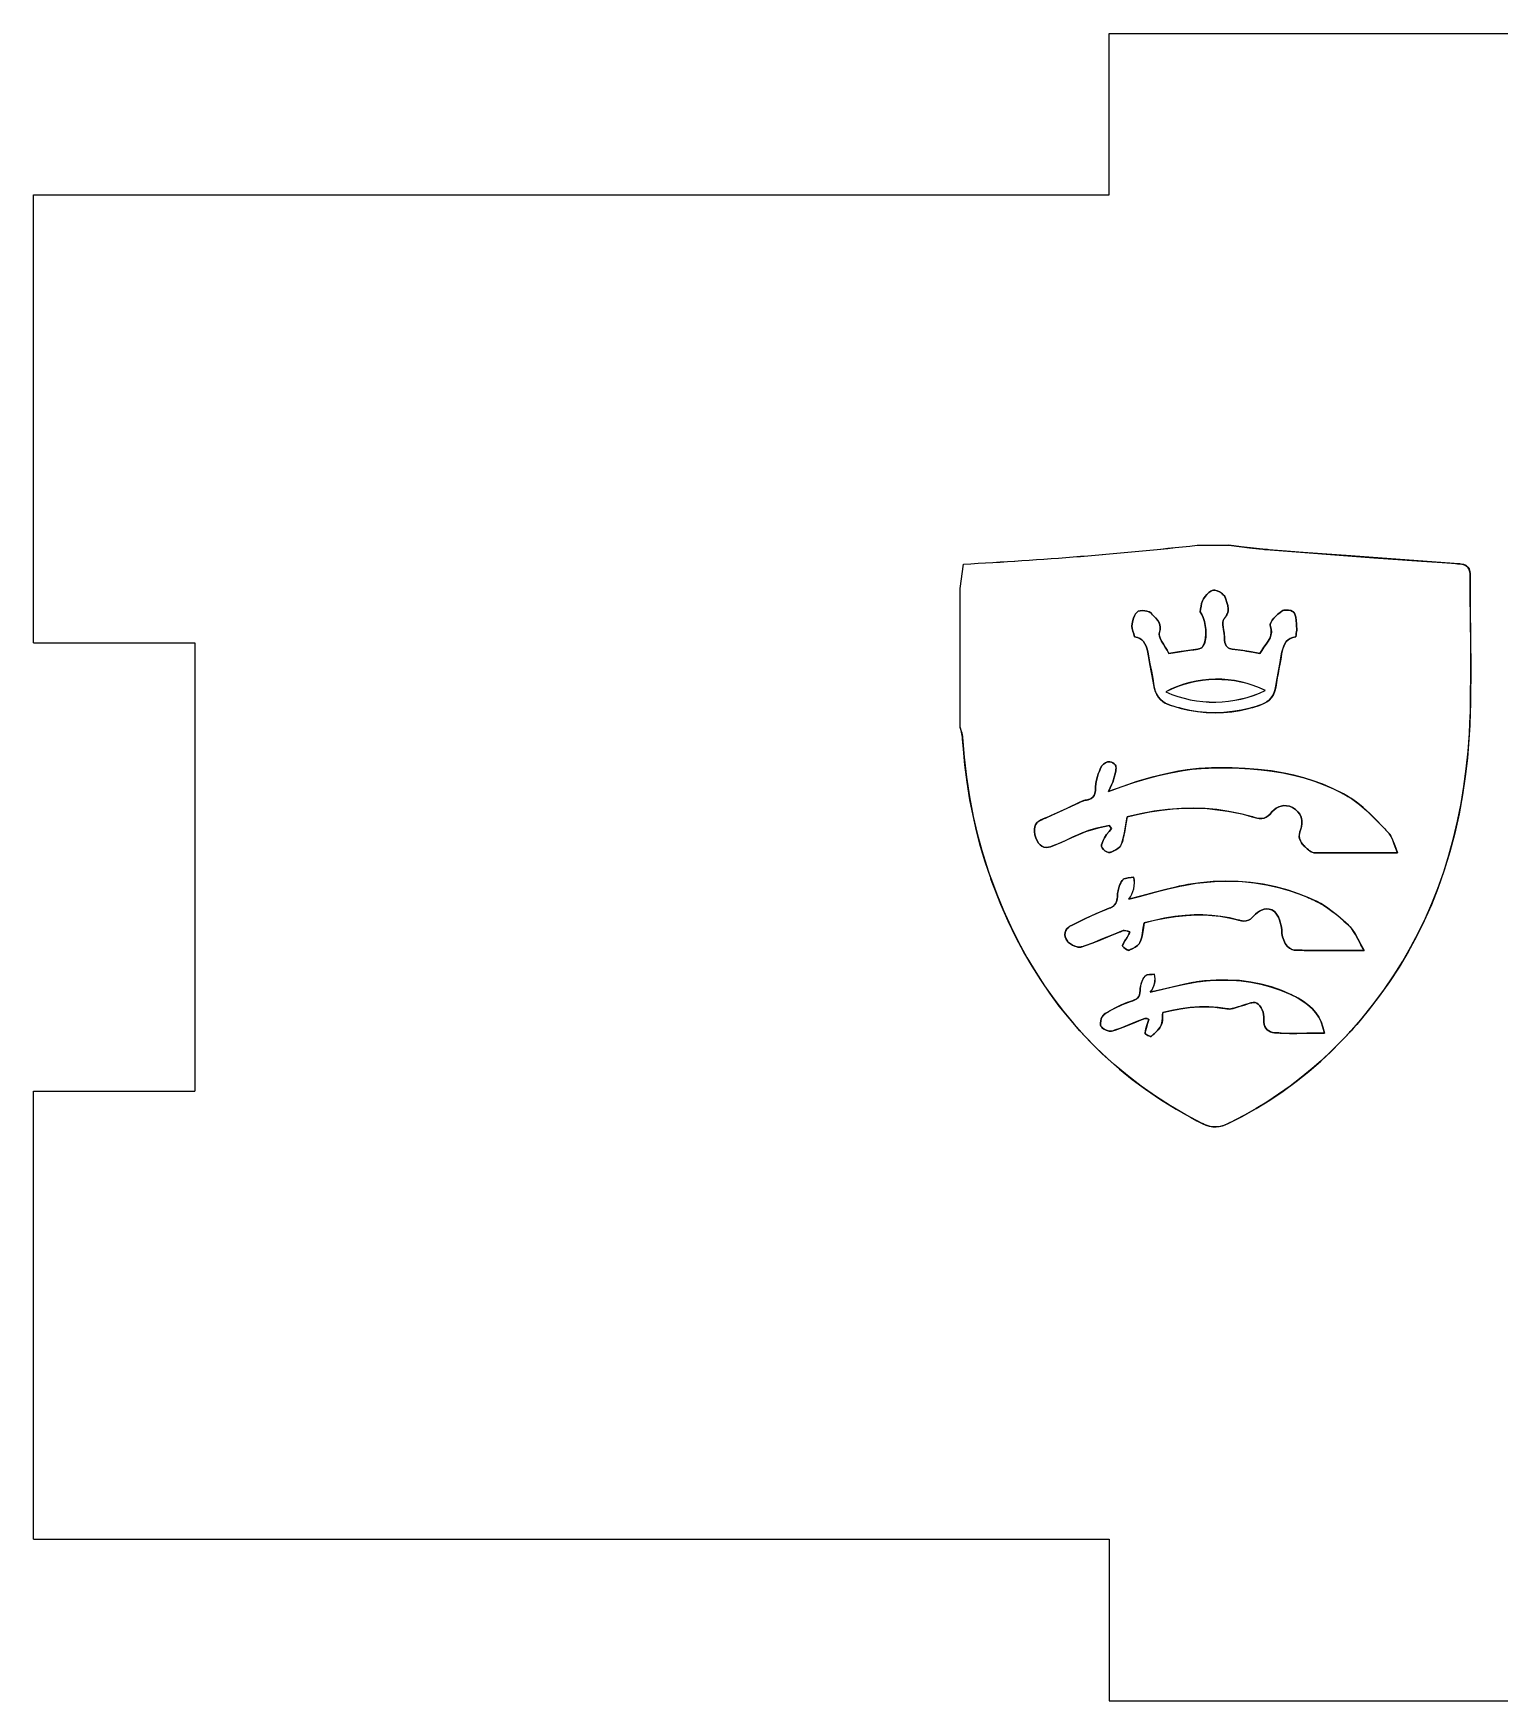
# Model space of a CAD drawing. Header units: millimetres. Extents: x 10 to 189, y 6 to 166.
# Drawn here: x 20.3 to 47.56, y 70.25 to 101.25 of the extents above; entities that cross this region are included whole.
import ezdxf

# ---------------------------------------------------------------- set-up
doc = ezdxf.new("R2010")
doc.units = ezdxf.units.MM

msp = doc.modelspace()

# ---------------------------------------------------------------- linework, layer by layer
at = {"color": 7, "linetype": 'Continuous'}
for p, q in [((40.295, 98.246), (40.295, 101.246)), ((40.295, 101.246), (60.295, 101.246)), ((20.295, 89.913), (20.295, 98.246)), ((20.295, 98.246), (40.295, 98.246)), ((41.931, 91.729), (42.523, 91.729)), ((37.528, 90.925), (37.587, 91.379)), ((37.528, 88.342), (37.528, 90.925)), ((20.295, 89.913), (23.295, 89.913)), ((23.295, 89.913), (23.295, 81.58)), ((20.295, 73.246), (20.295, 81.58)), ((20.295, 81.58), (23.295, 81.58)), ((20.295, 73.246), (40.295, 73.246)), ((40.295, 73.246), (40.295, 70.246)), ((40.295, 70.246), (60.295, 70.246))]:
    msp.add_line(p, q, dxfattribs=at)
at = {"color": 7, "linetype": 'Continuous', "lineweight": 15}
for p, q in [((40.295, 101.246), (40.295, 98.246)), ((60.295, 101.246), (40.295, 101.246)), ((20.295, 98.246), (20.295, 89.913)), ((40.295, 98.246), (20.295, 98.246)), ((20.295, 89.913), (23.295, 89.913)), ((23.295, 89.913), (23.295, 81.58)), ((23.295, 81.58), (20.295, 81.58)), ((20.295, 81.58), (20.295, 73.246)), ((20.295, 73.246), (40.295, 73.246)), ((40.295, 73.246), (40.295, 70.246)), ((40.295, 70.246), (60.295, 70.246))]:
    msp.add_line(p, q, dxfattribs=at)
at = {"color": 7, "linetype": 'Continuous', "flags": 128}
for points in [[(37.528, 88.342), (37.541, 88.292), (37.555, 88.242), (37.564, 88.197), (37.567, 88.177), (37.568, 88.169), (37.568, 88.165), (37.568, 88.163), (37.568, 88.163), (37.568, 88.162), (37.568, 88.162), (37.568, 88.162), (37.568, 88.162), (37.598, 87.789), (37.642, 87.419), (37.699, 87.051), (37.769, 86.686), (37.843, 86.367), (37.929, 86.051), (38.014, 85.775), (38.054, 85.654), (38.072, 85.601), (38.075, 85.594), (38.077, 85.587), (38.08, 85.58), (38.082, 85.573), (38.085, 85.566), (38.087, 85.559), (38.205, 85.244), (38.331, 84.937), (38.467, 84.638), (38.613, 84.347), (38.768, 84.064), (38.932, 83.789), (39.096, 83.538), (39.268, 83.294), (39.449, 83.057), (39.639, 82.828), (39.838, 82.606), (40.046, 82.393), (40.263, 82.187), (40.489, 81.989), (40.725, 81.798), (40.969, 81.616), (41.25, 81.425), (41.541, 81.244), (41.807, 81.093), (41.927, 81.029), (41.939, 81.023), (41.951, 81.016), (41.963, 81.01), (41.975, 81.004), (41.987, 80.998), (41.999, 80.992), (42.011, 80.986), (42.023, 80.98), (42.091, 80.949), (42.156, 80.928), (42.221, 80.916), (42.285, 80.914), (42.342, 80.92), (42.401, 80.934), (42.454, 80.953), (42.478, 80.964), (42.489, 80.969), (42.494, 80.971), (42.496, 80.972), (42.497, 80.972), (42.497, 80.973), (42.497, 80.973), (42.497, 80.973), (42.767, 81.11), (43.03, 81.257), (43.285, 81.414), (43.533, 81.581), (43.773, 81.758), (44.006, 81.944), (44.231, 82.139), (44.45, 82.344), (44.682, 82.581), (44.738, 82.642), (44.746, 82.65), (44.753, 82.658), (44.76, 82.665), (44.767, 82.673), (44.783, 82.69), (44.799, 82.708), (44.972, 82.906), (45.193, 83.179), (45.401, 83.457), (45.594, 83.74), (45.756, 83.998), (45.906, 84.26), (46.047, 84.526), (46.176, 84.796), (46.296, 85.07), (46.406, 85.348), (46.515, 85.654), (46.612, 85.965), (46.698, 86.281), (46.773, 86.6), (46.838, 86.924), (46.891, 87.245), (46.934, 87.57), (46.968, 87.899), (46.992, 88.231), (46.995, 88.27), (46.997, 88.309), (46.999, 88.349), (47.001, 88.388), (47.002, 88.425), (47.003, 88.441), (47.006, 88.519), (47.011, 88.658), (47.016, 88.906), (47.02, 89.35), (47.017, 89.854), (47.011, 90.359), (47.007, 90.803), (47.007, 90.998), (47.007, 91.084), (47.007, 91.095), (47.007, 91.107), (47.007, 91.118), (47.007, 91.129), (47.007, 91.14), (47.007, 91.152), (47.005, 91.207), (46.997, 91.253), (46.984, 91.292), (46.963, 91.323), (46.931, 91.35), (46.887, 91.369), (46.839, 91.38), (46.814, 91.383), (46.803, 91.384), (46.798, 91.384), (46.796, 91.384), (46.794, 91.385), (46.794, 91.385), (46.794, 91.385), (46.794, 91.385), (46.794, 91.385), (44.786, 91.529), (43.903, 91.596), (43.515, 91.626), (43.344, 91.639), (43.269, 91.644), (43.259, 91.645), (43.249, 91.646), (43.239, 91.647), (43.229, 91.647), (43.219, 91.648), (43.209, 91.649), (42.98, 91.672), (42.752, 91.7), (42.523, 91.729)], [(42.523, 91.729), (42.907, 91.68), (43.076, 91.661), (43.151, 91.654), (43.184, 91.651), (43.198, 91.65), (43.204, 91.649), (43.207, 91.649), (43.208, 91.649), (43.209, 91.649), (43.209, 91.649), (43.209, 91.649), (45.216, 91.497), (46.1, 91.433), (46.488, 91.406), (46.659, 91.394), (46.735, 91.389), (46.744, 91.388), (46.754, 91.387), (46.764, 91.387), (46.774, 91.386), (46.784, 91.385), (46.794, 91.385), (46.851, 91.378), (46.898, 91.366), (46.935, 91.348), (46.963, 91.323), (46.986, 91.288), (47, 91.243), (47.006, 91.195), (47.007, 91.171), (47.007, 91.16), (47.007, 91.155), (47.007, 91.153), (47.007, 91.152), (47.007, 91.152), (47.007, 91.152), (47.007, 91.152), (47.007, 91.152), (47.009, 90.578), (47.016, 90.005), (47.02, 89.432), (47.016, 88.859), (47.007, 88.543), (47.004, 88.465), (47.004, 88.455), (47.003, 88.445), (47.003, 88.434), (47.002, 88.424), (47.001, 88.402), (47, 88.378), (46.985, 88.119), (46.956, 87.772), (46.917, 87.43), (46.867, 87.091), (46.801, 86.732), (46.722, 86.378), (46.63, 86.03), (46.525, 85.686), (46.406, 85.348), (46.286, 85.046), (46.154, 84.748), (46.01, 84.455), (45.854, 84.167), (45.686, 83.883), (45.508, 83.61), (45.317, 83.342), (45.114, 83.078), (44.898, 82.82), (44.872, 82.79), (44.845, 82.76), (44.819, 82.731), (44.792, 82.701), (44.767, 82.673), (44.755, 82.66), (44.7, 82.6), (44.598, 82.494), (44.414, 82.31), (44.244, 82.151), (44.071, 81.999), (43.868, 81.832), (43.66, 81.673), (43.446, 81.521), (43.226, 81.377), (43.028, 81.256), (42.825, 81.141), (42.643, 81.045), (42.562, 81.004), (42.551, 80.999), (42.54, 80.994), (42.53, 80.988), (42.519, 80.983), (42.508, 80.978), (42.497, 80.973), (42.427, 80.943), (42.359, 80.924), (42.294, 80.914), (42.23, 80.915), (42.173, 80.924), (42.116, 80.94), (42.064, 80.96), (42.041, 80.971), (42.031, 80.976), (42.026, 80.978), (42.024, 80.979), (42.024, 80.979), (42.023, 80.979), (42.023, 80.98), (42.023, 80.98), (41.724, 81.139), (41.436, 81.308), (41.158, 81.486), (40.892, 81.673), (40.635, 81.869), (40.39, 82.074), (40.168, 82.275), (39.955, 82.485), (39.751, 82.702), (39.556, 82.927), (39.369, 83.159), (39.192, 83.399), (39.023, 83.646), (38.863, 83.901), (38.712, 84.163), (38.569, 84.432), (38.421, 84.737), (38.283, 85.05), (38.17, 85.332), (38.123, 85.459), (38.117, 85.475), (38.111, 85.492), (38.105, 85.509), (38.099, 85.525), (38.093, 85.542), (38.087, 85.559), (37.992, 85.843), (37.906, 86.129), (37.831, 86.417), (37.765, 86.707), (37.708, 86.998), (37.655, 87.322), (37.614, 87.647), (37.585, 87.935), (37.575, 88.062), (37.574, 88.074), (37.573, 88.087), (37.572, 88.099), (37.571, 88.112), (37.571, 88.124), (37.57, 88.137), (37.569, 88.149), (37.568, 88.162), (37.559, 88.222), (37.544, 88.282), (37.528, 88.342)], [(43.097, 89.713), (42.937, 89.745), (42.782, 89.773), (42.734, 89.78), (42.683, 89.786), (42.631, 89.79), (42.581, 89.797), (42.536, 89.809), (42.511, 89.821), (42.489, 89.837), (42.47, 89.859), (42.456, 89.887), (42.446, 89.922), (42.442, 89.964), (42.441, 90.007), (42.438, 90.046), (42.433, 90.086), (42.426, 90.127), (42.42, 90.167), (42.414, 90.207), (42.41, 90.251), (42.409, 90.291), (42.414, 90.326), (42.427, 90.355), (42.438, 90.369), (42.457, 90.392), (42.473, 90.415), (42.486, 90.438), (42.496, 90.46), (42.507, 90.503), (42.51, 90.545), (42.502, 90.607), (42.485, 90.667), (42.465, 90.725), (42.455, 90.757), (42.442, 90.78), (42.423, 90.803), (42.4, 90.825), (42.374, 90.845), (42.346, 90.863), (42.302, 90.883), (42.261, 90.894), (42.236, 90.894), (42.212, 90.887), (42.188, 90.876), (42.15, 90.848), (42.113, 90.813), (42.079, 90.773), (42.05, 90.732), (42.029, 90.696), (42.013, 90.648), (42.004, 90.597), (41.996, 90.543), (41.988, 90.491)], [(41.988, 90.491), (41.996, 90.543), (42.004, 90.597), (42.013, 90.648), (42.029, 90.696), (42.05, 90.732), (42.079, 90.773), (42.113, 90.813), (42.15, 90.848), (42.188, 90.876), (42.212, 90.887), (42.236, 90.894), (42.261, 90.894), (42.302, 90.883), (42.346, 90.863), (42.37, 90.848), (42.393, 90.831), (42.414, 90.812), (42.432, 90.793), (42.446, 90.773), (42.456, 90.753), (42.465, 90.725), (42.485, 90.667), (42.502, 90.607), (42.51, 90.545), (42.508, 90.509), (42.5, 90.473), (42.485, 90.436), (42.472, 90.414), (42.457, 90.391), (42.437, 90.368), (42.427, 90.355), (42.415, 90.328), (42.409, 90.295), (42.409, 90.257), (42.414, 90.208), (42.422, 90.156), (42.427, 90.124), (42.432, 90.092), (42.436, 90.06), (42.44, 90.029), (42.441, 89.999), (42.442, 89.964), (42.446, 89.922), (42.456, 89.887), (42.47, 89.859), (42.489, 89.837), (42.511, 89.821), (42.536, 89.809), (42.584, 89.796), (42.637, 89.79), (42.692, 89.785), (42.745, 89.779), (42.797, 89.771), (42.848, 89.762), (42.97, 89.738), (43.097, 89.713)], [(43.767, 90.027), (43.771, 90.06), (43.775, 90.091), (43.779, 90.121), (43.782, 90.15), (43.782, 90.178), (43.78, 90.216), (43.777, 90.269), (43.773, 90.332), (43.765, 90.392), (43.749, 90.448), (43.736, 90.472), (43.724, 90.488), (43.706, 90.499), (43.671, 90.513), (43.629, 90.522), (43.6, 90.524), (43.572, 90.524), (43.546, 90.521), (43.524, 90.515), (43.504, 90.504), (43.473, 90.48), (43.434, 90.446), (43.395, 90.41), (43.358, 90.372), (43.328, 90.334), (43.305, 90.298), (43.294, 90.272), (43.291, 90.249), (43.292, 90.241), (43.298, 90.221), (43.304, 90.194), (43.308, 90.168), (43.311, 90.11), (43.303, 90.057), (43.287, 90.008), (43.255, 89.946), (43.215, 89.888), (43.173, 89.832), (43.132, 89.774), (43.097, 89.713)], [(43.097, 89.713), (43.132, 89.774), (43.173, 89.832), (43.215, 89.888), (43.255, 89.946), (43.287, 90.008), (43.302, 90.055), (43.31, 90.105), (43.309, 90.16), (43.298, 90.22), (43.292, 90.24), (43.291, 90.247), (43.291, 90.255), (43.292, 90.262), (43.294, 90.271), (43.297, 90.279), (43.3, 90.288), (43.305, 90.298), (43.328, 90.334), (43.358, 90.372), (43.395, 90.41), (43.434, 90.446), (43.473, 90.48), (43.504, 90.504), (43.524, 90.515), (43.546, 90.521), (43.572, 90.524), (43.6, 90.524), (43.629, 90.522), (43.671, 90.513), (43.706, 90.499), (43.717, 90.492), (43.727, 90.485), (43.733, 90.477), (43.741, 90.463), (43.749, 90.448), (43.765, 90.392), (43.773, 90.332), (43.777, 90.269), (43.78, 90.216), (43.782, 90.178), (43.782, 90.15), (43.779, 90.121), (43.775, 90.091), (43.771, 90.06), (43.767, 90.027)], [(41.406, 89.719), (41.375, 89.775), (41.339, 89.832), (41.303, 89.89), (41.269, 89.946), (41.243, 90.001), (41.231, 90.038), (41.227, 90.073), (41.232, 90.107), (41.242, 90.159), (41.243, 90.206), (41.236, 90.247), (41.223, 90.284), (41.198, 90.327), (41.168, 90.366), (41.135, 90.402), (41.119, 90.419), (41.104, 90.436), (41.09, 90.452), (41.079, 90.464), (41.069, 90.473), (41.037, 90.49), (40.999, 90.502), (40.957, 90.51), (40.915, 90.513), (40.875, 90.51), (40.838, 90.5), (40.81, 90.48), (40.786, 90.451), (40.765, 90.414), (40.749, 90.372), (40.735, 90.327), (40.723, 90.269), (40.719, 90.223), (40.725, 90.178), (40.738, 90.13), (40.753, 90.08), (40.767, 90.028)], [(40.767, 90.028), (40.753, 90.08), (40.738, 90.13), (40.725, 90.178), (40.719, 90.223), (40.723, 90.269), (40.735, 90.327), (40.749, 90.372), (40.765, 90.414), (40.786, 90.451), (40.81, 90.48), (40.838, 90.5), (40.875, 90.51), (40.915, 90.513), (40.957, 90.51), (40.999, 90.502), (41.037, 90.49), (41.069, 90.473), (41.091, 90.45), (41.123, 90.415), (41.156, 90.379), (41.193, 90.335), (41.223, 90.284), (41.236, 90.248), (41.243, 90.208), (41.242, 90.162), (41.233, 90.111), (41.228, 90.092), (41.227, 90.075), (41.228, 90.057), (41.231, 90.039), (41.236, 90.02), (41.243, 90.001), (41.269, 89.946), (41.303, 89.89), (41.339, 89.832), (41.375, 89.775), (41.406, 89.719)], [(41.988, 90.491), (42.02, 90.443), (42.046, 90.383), (42.067, 90.314), (42.082, 90.239), (42.091, 90.162), (42.094, 90.09), (42.091, 90.02), (42.081, 89.956), (42.072, 89.918), (42.06, 89.884), (42.055, 89.874), (42.05, 89.865), (42.045, 89.856), (42.04, 89.848), (42.034, 89.841), (42.015, 89.823), (41.989, 89.81), (41.964, 89.802), (41.953, 89.799), (41.948, 89.798), (41.946, 89.798), (41.945, 89.798), (41.945, 89.798), (41.945, 89.798), (41.944, 89.798), (41.944, 89.798), (41.944, 89.798), (41.772, 89.771), (41.594, 89.746), (41.406, 89.719)], [(41.406, 89.719), (41.564, 89.742), (41.716, 89.763), (41.845, 89.782), (41.859, 89.784), (41.873, 89.787), (41.887, 89.789), (41.902, 89.791), (41.916, 89.793), (41.93, 89.795), (41.944, 89.798), (41.972, 89.804), (42, 89.815), (42.021, 89.828), (42.029, 89.835), (42.032, 89.838), (42.033, 89.839), (42.034, 89.84), (42.034, 89.84), (42.034, 89.841), (42.034, 89.841), (42.034, 89.841), (42.034, 89.841), (42.059, 89.882), (42.076, 89.935), (42.088, 89.997), (42.094, 90.077), (42.091, 90.162), (42.082, 90.239), (42.067, 90.314), (42.046, 90.383), (42.02, 90.443), (41.988, 90.491)], [(40.767, 90.028), (40.822, 90.016), (40.868, 89.996), (40.906, 89.969), (40.937, 89.936), (40.962, 89.898), (40.982, 89.855), (41.001, 89.799), (41.015, 89.738), (41.027, 89.672), (41.041, 89.598), (41.055, 89.525), (41.082, 89.387), (41.106, 89.25), (41.127, 89.112), (41.144, 89.037), (41.171, 88.97), (41.207, 88.91), (41.252, 88.859), (41.293, 88.825), (41.339, 88.795), (41.353, 88.788), (41.367, 88.782), (41.381, 88.775), (41.396, 88.769), (41.411, 88.763), (41.45, 88.75), (41.5, 88.734), (41.637, 88.694), (41.774, 88.662), (41.937, 88.635), (42.101, 88.618), (42.264, 88.613), (42.42, 88.618), (42.576, 88.633), (42.732, 88.658), (42.888, 88.693), (42.927, 88.703), (42.966, 88.714), (43.006, 88.725), (43.045, 88.738), (43.084, 88.751), (43.116, 88.761), (43.127, 88.766), (43.185, 88.792), (43.23, 88.819), (43.27, 88.85), (43.308, 88.891), (43.34, 88.937), (43.366, 88.989), (43.385, 89.047), (43.397, 89.111), (43.407, 89.182), (43.435, 89.35), (43.467, 89.518), (43.482, 89.594), (43.496, 89.671), (43.508, 89.739), (43.523, 89.799), (43.542, 89.855), (43.563, 89.898), (43.589, 89.936), (43.621, 89.969), (43.661, 89.996), (43.71, 90.015), (43.767, 90.027)], [(43.767, 90.027), (43.71, 90.015), (43.661, 89.996), (43.621, 89.969), (43.589, 89.936), (43.563, 89.898), (43.542, 89.855), (43.525, 89.809), (43.513, 89.759), (43.502, 89.707), (43.491, 89.645), (43.48, 89.582), (43.467, 89.518), (43.451, 89.433), (43.435, 89.347), (43.419, 89.262), (43.406, 89.176), (43.394, 89.092), (43.377, 89.019), (43.35, 88.955), (43.314, 88.899), (43.27, 88.85), (43.23, 88.819), (43.185, 88.792), (43.172, 88.785), (43.159, 88.779), (43.146, 88.773), (43.132, 88.767), (43.117, 88.762), (43.079, 88.749), (43.029, 88.733), (42.892, 88.693), (42.755, 88.662), (42.591, 88.635), (42.428, 88.618), (42.264, 88.613), (42.108, 88.618), (41.952, 88.633), (41.796, 88.658), (41.64, 88.693), (41.601, 88.704), (41.562, 88.715), (41.523, 88.726), (41.484, 88.739), (41.444, 88.752), (41.412, 88.763), (41.4, 88.767), (41.339, 88.795), (41.293, 88.825), (41.252, 88.859), (41.213, 88.902), (41.181, 88.951), (41.155, 89.006), (41.136, 89.066), (41.124, 89.132), (41.114, 89.201), (41.086, 89.363), (41.055, 89.525), (41.041, 89.598), (41.027, 89.672), (41.015, 89.738), (41.001, 89.799), (40.982, 89.855), (40.962, 89.898), (40.937, 89.936), (40.906, 89.969), (40.868, 89.996), (40.822, 90.016), (40.767, 90.028)], [(40.286, 87.15), (40.315, 87.216), (40.34, 87.273), (40.362, 87.323), (40.379, 87.369), (40.391, 87.417), (40.406, 87.476), (40.418, 87.537), (40.421, 87.559), (40.423, 87.58), (40.423, 87.599), (40.42, 87.616), (40.416, 87.632), (40.409, 87.645), (40.39, 87.665), (40.364, 87.684), (40.337, 87.697), (40.309, 87.702), (40.267, 87.7), (40.227, 87.685), (40.191, 87.659), (40.161, 87.625), (40.136, 87.581), (40.114, 87.531), (40.094, 87.48), (40.078, 87.426), (40.062, 87.361), (40.05, 87.296), (40.043, 87.231), (40.039, 87.168), (40.028, 87.113), (40.014, 87.074), (39.992, 87.042), (39.96, 87.017), (39.945, 87.01), (39.929, 87.004), (39.911, 86.999), (39.891, 86.995), (39.869, 86.992), (39.862, 86.991), (39.856, 86.99), (39.849, 86.989), (39.822, 86.981), (39.795, 86.969), (39.771, 86.958), (39.761, 86.953), (39.756, 86.951), (39.754, 86.95), (39.753, 86.949), (39.753, 86.949), (39.753, 86.949), (39.753, 86.949), (39.753, 86.949), (39.753, 86.949), (39.508, 86.836), (39.263, 86.723), (39.215, 86.702), (39.166, 86.68), (39.118, 86.66), (39.069, 86.639), (39.029, 86.622), (38.999, 86.606), (38.974, 86.588), (38.953, 86.568), (38.927, 86.532), (38.912, 86.493), (38.906, 86.451), (38.907, 86.407), (38.917, 86.347), (38.934, 86.287), (38.958, 86.23), (38.982, 86.192), (39.011, 86.16), (39.044, 86.135), (39.082, 86.118), (39.124, 86.11), (39.171, 86.113), (39.205, 86.122), (39.25, 86.139), (39.301, 86.159), (39.352, 86.181), (39.403, 86.203), (39.602, 86.293), (39.731, 86.351), (39.861, 86.405), (39.947, 86.434), (40.034, 86.459), (40.122, 86.48), (40.21, 86.5), (40.298, 86.521)], [(40.298, 86.521), (40.183, 86.494), (40.068, 86.467), (39.954, 86.436), (39.91, 86.423), (39.867, 86.407), (39.801, 86.381), (39.734, 86.353), (39.668, 86.323), (39.602, 86.293), (39.475, 86.235), (39.349, 86.179), (39.315, 86.165), (39.282, 86.151), (39.248, 86.138), (39.215, 86.125), (39.193, 86.118), (39.171, 86.113), (39.124, 86.11), (39.082, 86.118), (39.044, 86.135), (39.011, 86.16), (38.982, 86.192), (38.958, 86.23), (38.934, 86.287), (38.917, 86.347), (38.907, 86.407), (38.906, 86.451), (38.912, 86.493), (38.927, 86.532), (38.953, 86.568), (38.97, 86.584), (38.989, 86.599), (39.012, 86.613), (39.038, 86.626), (39.072, 86.641), (39.112, 86.657), (39.152, 86.674), (39.368, 86.771), (39.583, 86.871), (39.678, 86.915), (39.689, 86.92), (39.699, 86.925), (39.71, 86.93), (39.721, 86.935), (39.731, 86.939), (39.742, 86.944), (39.753, 86.949), (39.8, 86.972), (39.849, 86.989), (39.859, 86.991), (39.873, 86.992), (39.907, 86.998), (39.936, 87.006), (39.96, 87.017), (39.992, 87.042), (40.014, 87.074), (40.028, 87.113), (40.039, 87.168), (40.043, 87.231), (40.05, 87.296), (40.062, 87.361), (40.078, 87.426), (40.094, 87.48), (40.114, 87.531), (40.136, 87.581), (40.161, 87.625), (40.191, 87.659), (40.227, 87.685), (40.267, 87.7), (40.309, 87.702), (40.337, 87.697), (40.364, 87.684), (40.39, 87.665), (40.41, 87.643), (40.418, 87.627), (40.422, 87.608), (40.423, 87.586), (40.422, 87.562), (40.418, 87.537), (40.406, 87.476), (40.391, 87.417), (40.379, 87.369), (40.362, 87.323), (40.34, 87.273), (40.315, 87.216), (40.286, 87.15)], [(45.657, 86.009), (45.624, 86.093), (45.596, 86.173), (45.569, 86.246), (45.539, 86.311), (45.503, 86.367), (45.492, 86.379), (45.49, 86.382), (45.489, 86.383), (45.489, 86.383), (45.489, 86.383), (45.489, 86.383), (45.374, 86.503), (45.258, 86.624), (45.14, 86.741), (45.018, 86.853), (44.89, 86.956), (44.87, 86.971), (44.849, 86.985), (44.829, 86.999), (44.808, 87.013), (44.787, 87.026), (44.765, 87.039), (44.713, 87.07), (44.653, 87.104), (44.462, 87.201), (44.267, 87.286), (44.091, 87.351), (43.913, 87.406), (43.732, 87.454), (43.55, 87.493), (43.31, 87.533), (43.069, 87.562), (42.825, 87.58), (42.58, 87.59), (42.333, 87.592), (42.255, 87.591), (42.197, 87.589), (42.138, 87.587), (42.08, 87.584), (42.022, 87.58), (41.963, 87.576), (41.905, 87.57), (41.746, 87.551), (41.588, 87.526), (41.33, 87.475), (41.073, 87.41), (40.813, 87.334), (40.551, 87.246), (40.286, 87.15)], [(40.286, 87.15), (40.522, 87.236), (40.754, 87.315), (40.985, 87.386), (41.214, 87.447), (41.442, 87.499), (41.67, 87.54), (41.839, 87.563), (42.009, 87.579), (42.054, 87.583), (42.099, 87.585), (42.143, 87.587), (42.188, 87.589), (42.233, 87.59), (42.286, 87.591), (42.498, 87.591), (42.71, 87.586), (42.92, 87.574), (43.124, 87.556), (43.326, 87.531), (43.527, 87.498), (43.725, 87.455), (43.921, 87.404), (44.115, 87.342), (44.306, 87.27), (44.468, 87.198), (44.628, 87.118), (44.645, 87.108), (44.663, 87.099), (44.68, 87.089), (44.697, 87.079), (44.715, 87.069), (44.732, 87.059), (44.749, 87.049), (44.763, 87.041), (44.802, 87.017), (44.878, 86.965), (44.952, 86.908), (45.088, 86.79), (45.219, 86.663), (45.346, 86.532), (45.37, 86.507), (45.394, 86.482), (45.418, 86.457), (45.441, 86.432), (45.465, 86.408), (45.489, 86.383), (45.497, 86.374), (45.517, 86.348), (45.535, 86.319), (45.566, 86.253), (45.594, 86.178), (45.623, 86.096), (45.657, 86.009)], [(40.63, 86.678), (40.841, 86.73), (41.054, 86.772), (41.269, 86.805), (41.485, 86.827), (41.703, 86.839), (41.921, 86.84), (42.115, 86.831), (42.309, 86.812), (42.503, 86.784), (42.631, 86.76), (42.76, 86.732), (42.873, 86.703), (42.886, 86.7), (42.898, 86.696), (42.911, 86.693), (42.924, 86.689), (42.936, 86.685), (42.949, 86.682), (42.962, 86.678), (43.025, 86.661), (43.083, 86.651), (43.137, 86.65), (43.175, 86.657), (43.213, 86.672), (43.25, 86.695), (43.287, 86.729), (43.323, 86.77), (43.361, 86.807), (43.403, 86.838), (43.448, 86.862), (43.495, 86.879), (43.544, 86.887), (43.595, 86.886), (43.648, 86.875), (43.706, 86.851), (43.761, 86.816), (43.805, 86.774), (43.839, 86.726), (43.863, 86.675), (43.873, 86.642), (43.878, 86.609), (43.88, 86.575), (43.878, 86.541), (43.873, 86.507), (43.864, 86.473), (43.851, 86.435), (43.835, 86.376), (43.831, 86.324), (43.836, 86.277), (43.85, 86.234), (43.868, 86.201), (43.89, 86.171), (43.916, 86.142), (43.945, 86.114), (43.976, 86.087), (44.009, 86.06), (44.026, 86.046), (44.033, 86.041), (44.054, 86.028), (44.089, 86.014), (44.104, 86.011), (44.11, 86.011), (44.113, 86.011), (44.115, 86.011), (44.115, 86.011), (44.115, 86.011), (44.115, 86.011), (44.116, 86.011), (44.116, 86.011), (44.116, 86.011), (44.415, 86.01), (44.716, 86.009), (45.022, 86.009), (45.335, 86.009), (45.657, 86.009)], [(45.657, 86.009), (45.356, 86.009), (45.063, 86.009), (44.777, 86.009), (44.405, 86.01), (44.243, 86.01), (44.172, 86.01), (44.162, 86.01), (44.153, 86.01), (44.144, 86.01), (44.134, 86.011), (44.125, 86.011), (44.116, 86.011), (44.085, 86.015), (44.054, 86.028), (44.033, 86.041), (44.028, 86.045), (44.023, 86.049), (44.001, 86.067), (43.977, 86.087), (43.953, 86.107), (43.931, 86.127), (43.899, 86.16), (43.871, 86.196), (43.85, 86.234), (43.837, 86.27), (43.831, 86.309), (43.832, 86.352), (43.84, 86.399), (43.857, 86.451), (43.869, 86.49), (43.879, 86.553), (43.877, 86.615), (43.863, 86.675), (43.839, 86.726), (43.805, 86.774), (43.761, 86.816), (43.706, 86.851), (43.648, 86.875), (43.595, 86.886), (43.544, 86.887), (43.495, 86.879), (43.448, 86.862), (43.403, 86.838), (43.361, 86.807), (43.323, 86.77), (43.287, 86.729), (43.25, 86.695), (43.213, 86.672), (43.175, 86.657), (43.137, 86.65), (43.092, 86.65), (43.044, 86.657), (42.999, 86.668), (42.978, 86.673), (42.969, 86.676), (42.965, 86.677), (42.963, 86.678), (42.962, 86.678), (42.962, 86.678), (42.962, 86.678), (42.962, 86.678), (42.962, 86.678), (42.74, 86.736), (42.519, 86.781), (42.298, 86.813), (42.078, 86.833), (41.859, 86.841), (41.64, 86.837), (41.384, 86.818), (41.13, 86.785), (40.879, 86.738), (40.63, 86.678)], [(40.342, 86.465), (40.295, 86.407), (40.249, 86.35), (40.209, 86.289), (40.184, 86.24), (40.163, 86.189), (40.155, 86.156), (40.155, 86.127), (40.166, 86.1), (40.188, 86.074), (40.218, 86.049), (40.251, 86.03), (40.284, 86.018), (40.299, 86.016), (40.312, 86.018), (40.335, 86.025), (40.359, 86.034), (40.383, 86.045), (40.422, 86.065), (40.458, 86.09), (40.489, 86.117), (40.505, 86.136), (40.517, 86.156), (40.53, 86.189), (40.544, 86.235), (40.557, 86.283), (40.568, 86.332), (40.578, 86.381), (40.603, 86.525), (40.63, 86.678)], [(40.63, 86.678), (40.606, 86.547), (40.586, 86.424), (40.563, 86.307), (40.558, 86.286), (40.553, 86.265), (40.547, 86.244), (40.541, 86.223), (40.534, 86.203), (40.528, 86.182), (40.521, 86.164), (40.508, 86.14), (40.489, 86.117), (40.458, 86.09), (40.422, 86.065), (40.383, 86.045), (40.363, 86.036), (40.343, 86.028), (40.323, 86.021), (40.308, 86.017), (40.296, 86.016), (40.284, 86.018), (40.251, 86.03), (40.218, 86.049), (40.188, 86.074), (40.166, 86.1), (40.155, 86.127), (40.155, 86.156), (40.163, 86.189), (40.184, 86.24), (40.209, 86.289), (40.249, 86.35), (40.295, 86.407), (40.342, 86.465)], [(40.298, 86.521), (40.323, 86.489), (40.342, 86.465)], [(40.342, 86.465), (40.317, 86.496), (40.298, 86.521)], [(40.756, 85.557), (40.704, 85.549), (40.649, 85.542), (40.598, 85.533), (40.577, 85.526), (40.558, 85.517), (40.544, 85.504), (40.527, 85.479), (40.511, 85.45), (40.497, 85.419), (40.477, 85.365), (40.462, 85.309), (40.453, 85.253), (40.449, 85.195), (40.444, 85.148), (40.435, 85.108), (40.42, 85.072), (40.398, 85.042), (40.365, 85.013), (40.319, 84.988), (40.297, 84.979), (40.255, 84.963), (40.21, 84.946), (40.166, 84.928), (40.009, 84.86), (39.854, 84.788), (39.804, 84.764), (39.754, 84.74), (39.705, 84.715), (39.655, 84.69), (39.606, 84.665), (39.567, 84.644), (39.544, 84.629), (39.511, 84.599), (39.489, 84.564), (39.476, 84.527), (39.472, 84.488), (39.476, 84.452), (39.488, 84.418), (39.506, 84.384), (39.528, 84.356), (39.55, 84.335), (39.576, 84.316), (39.614, 84.292), (39.656, 84.273), (39.698, 84.26), (39.714, 84.257), (39.73, 84.255), (39.745, 84.254), (39.759, 84.255), (39.772, 84.258), (39.808, 84.269), (39.854, 84.285), (39.981, 84.331), (40.107, 84.38), (40.357, 84.483), (40.467, 84.529), (40.479, 84.533), (40.492, 84.538), (40.504, 84.543), (40.517, 84.548), (40.529, 84.553), (40.542, 84.558), (40.554, 84.563), (40.574, 84.566), (40.597, 84.564), (40.622, 84.558), (40.652, 84.549), (40.683, 84.542)], [(40.683, 84.542), (40.643, 84.552), (40.606, 84.562), (40.575, 84.566), (40.563, 84.565), (40.558, 84.564), (40.556, 84.563), (40.555, 84.563), (40.554, 84.563), (40.554, 84.563), (40.554, 84.563), (40.554, 84.563), (40.554, 84.563), (40.364, 84.486), (40.174, 84.408), (39.984, 84.332), (39.842, 84.281), (39.826, 84.275), (39.81, 84.27), (39.794, 84.264), (39.778, 84.259), (39.772, 84.258), (39.768, 84.257), (39.763, 84.256), (39.732, 84.255), (39.698, 84.26), (39.656, 84.273), (39.614, 84.292), (39.576, 84.316), (39.545, 84.339), (39.52, 84.365), (39.494, 84.404), (39.478, 84.445), (39.472, 84.488), (39.476, 84.527), (39.489, 84.564), (39.511, 84.599), (39.544, 84.629), (39.567, 84.644), (39.606, 84.665), (39.655, 84.69), (39.705, 84.715), (39.754, 84.74), (39.804, 84.764), (39.854, 84.788), (40.052, 84.879), (40.252, 84.962), (40.297, 84.979), (40.319, 84.988), (40.339, 84.998), (40.357, 85.008), (40.372, 85.018), (40.386, 85.03), (40.398, 85.042), (40.425, 85.082), (40.441, 85.129), (40.448, 85.186), (40.452, 85.245), (40.468, 85.334), (40.497, 85.419), (40.509, 85.445), (40.522, 85.47), (40.536, 85.493), (40.549, 85.509), (40.57, 85.524), (40.598, 85.533), (40.649, 85.542), (40.704, 85.549), (40.756, 85.557)], [(45.037, 84.196), (44.976, 84.302), (44.923, 84.401), (44.873, 84.492), (44.84, 84.546), (44.805, 84.597), (44.795, 84.609), (44.785, 84.621), (44.775, 84.633), (44.765, 84.644), (44.754, 84.655), (44.743, 84.665), (44.647, 84.753), (44.547, 84.84), (44.444, 84.922), (44.338, 84.998), (44.228, 85.067), (44.149, 85.109), (44.143, 85.112), (44.138, 85.114), (44.132, 85.117), (44.126, 85.12), (44.12, 85.123), (44.103, 85.131), (44.009, 85.172), (43.818, 85.248), (43.625, 85.314), (43.394, 85.377), (43.161, 85.426), (42.925, 85.46), (42.695, 85.478), (42.463, 85.484), (42.229, 85.475), (41.994, 85.453), (41.759, 85.418), (41.71, 85.409), (41.675, 85.403), (41.656, 85.399), (41.638, 85.395), (41.619, 85.391), (41.6, 85.388), (41.511, 85.368), (41.351, 85.33), (41.132, 85.272), (40.904, 85.21), (40.664, 85.147)], [(40.664, 85.147), (40.857, 85.198), (41.041, 85.247), (41.219, 85.295), (41.393, 85.34), (41.562, 85.38), (41.637, 85.395), (41.649, 85.398), (41.66, 85.4), (41.672, 85.402), (41.684, 85.405), (41.713, 85.41), (41.916, 85.443), (42.119, 85.466), (42.32, 85.48), (42.548, 85.483), (42.774, 85.474), (42.999, 85.451), (43.222, 85.415), (43.444, 85.365), (43.663, 85.302), (43.824, 85.246), (43.984, 85.183), (44.002, 85.175), (44.019, 85.168), (44.037, 85.16), (44.054, 85.153), (44.072, 85.145), (44.089, 85.137), (44.106, 85.129), (44.12, 85.123), (44.153, 85.107), (44.281, 85.035), (44.36, 84.983), (44.438, 84.926), (44.514, 84.867), (44.588, 84.805), (44.661, 84.741), (44.731, 84.676), (44.777, 84.631), (44.814, 84.584), (44.867, 84.501), (44.919, 84.408), (44.974, 84.306), (45.037, 84.196)], [(40.946, 84.707), (41.139, 84.755), (41.333, 84.795), (41.529, 84.826), (41.725, 84.846), (41.921, 84.856), (42.066, 84.855), (42.212, 84.846), (42.357, 84.83), (42.55, 84.797), (42.635, 84.777), (42.646, 84.774), (42.658, 84.772), (42.669, 84.769), (42.68, 84.766), (42.691, 84.763), (42.702, 84.76), (42.754, 84.748), (42.8, 84.742), (42.843, 84.745), (42.884, 84.757), (42.923, 84.779), (42.962, 84.813), (42.988, 84.841), (43.019, 84.872), (43.053, 84.9), (43.089, 84.924), (43.127, 84.943), (43.175, 84.96), (43.224, 84.967), (43.273, 84.963), (43.321, 84.947), (43.367, 84.917), (43.396, 84.887), (43.422, 84.851), (43.444, 84.811), (43.462, 84.767), (43.477, 84.721), (43.489, 84.673), (43.497, 84.625), (43.504, 84.571), (43.509, 84.513), (43.521, 84.449), (43.542, 84.386), (43.57, 84.327), (43.606, 84.276), (43.649, 84.236), (43.691, 84.214), (43.738, 84.202), (43.751, 84.201), (43.784, 84.2), (43.819, 84.199), (43.854, 84.198), (43.889, 84.197), (43.924, 84.196), (44.112, 84.193), (44.304, 84.193), (44.538, 84.194), (44.782, 84.195), (45.037, 84.196)], [(45.037, 84.196), (44.793, 84.195), (44.56, 84.194), (44.335, 84.193), (44.117, 84.193), (43.906, 84.196), (43.883, 84.197), (43.859, 84.198), (43.836, 84.198), (43.812, 84.199), (43.789, 84.2), (43.765, 84.201), (43.748, 84.201), (43.712, 84.207), (43.679, 84.219), (43.649, 84.236), (43.606, 84.276), (43.57, 84.327), (43.542, 84.386), (43.521, 84.449), (43.509, 84.513), (43.504, 84.571), (43.497, 84.625), (43.489, 84.673), (43.477, 84.721), (43.462, 84.767), (43.444, 84.811), (43.422, 84.851), (43.396, 84.887), (43.367, 84.917), (43.321, 84.947), (43.273, 84.963), (43.224, 84.967), (43.175, 84.96), (43.127, 84.943), (43.089, 84.924), (43.053, 84.9), (43.019, 84.872), (42.988, 84.841), (42.962, 84.813), (42.923, 84.779), (42.884, 84.757), (42.843, 84.745), (42.807, 84.742), (42.769, 84.745), (42.733, 84.752), (42.716, 84.756), (42.708, 84.758), (42.705, 84.759), (42.703, 84.759), (42.703, 84.759), (42.702, 84.76), (42.702, 84.76), (42.702, 84.76), (42.702, 84.76), (42.536, 84.8), (42.37, 84.829), (42.204, 84.847), (42.039, 84.855), (41.875, 84.855), (41.711, 84.845), (41.518, 84.824), (41.326, 84.793), (41.136, 84.754), (40.946, 84.707)], [(40.683, 84.542), (40.673, 84.518), (40.666, 84.501), (40.661, 84.49), (40.659, 84.486), (40.658, 84.484), (40.657, 84.484), (40.657, 84.483), (40.657, 84.483), (40.657, 84.483), (40.657, 84.483), (40.657, 84.483), (40.657, 84.483), (40.622, 84.429), (40.587, 84.375), (40.56, 84.326), (40.55, 84.303), (40.546, 84.293), (40.545, 84.289), (40.544, 84.287), (40.543, 84.286), (40.545, 84.278), (40.55, 84.27), (40.559, 84.26), (40.571, 84.248), (40.6, 84.224), (40.63, 84.204), (40.643, 84.199), (40.653, 84.196), (40.666, 84.2), (40.689, 84.21), (40.712, 84.221), (40.735, 84.232), (40.78, 84.257), (40.82, 84.286), (40.852, 84.32), (40.867, 84.345), (40.884, 84.384), (40.897, 84.426), (40.908, 84.47), (40.916, 84.515), (40.93, 84.609), (40.946, 84.707)], [(40.946, 84.707), (40.932, 84.623), (40.92, 84.543), (40.907, 84.467), (40.897, 84.424), (40.884, 84.383), (40.867, 84.344), (40.852, 84.32), (40.82, 84.286), (40.78, 84.257), (40.735, 84.232), (40.691, 84.211), (40.672, 84.203), (40.667, 84.201), (40.663, 84.199), (40.658, 84.197), (40.644, 84.198), (40.63, 84.204), (40.6, 84.224), (40.571, 84.248), (40.559, 84.26), (40.55, 84.27), (40.547, 84.274), (40.545, 84.278), (40.544, 84.281), (40.543, 84.283), (40.543, 84.286), (40.569, 84.343), (40.602, 84.398), (40.61, 84.41), (40.618, 84.422), (40.626, 84.434), (40.634, 84.446), (40.641, 84.459), (40.649, 84.471), (40.657, 84.483), (40.663, 84.496), (40.671, 84.514), (40.683, 84.542)], [(41.137, 83.755), (41.093, 83.749), (41.046, 83.745), (41.003, 83.739), (40.984, 83.733), (40.969, 83.725), (40.957, 83.715), (40.942, 83.693), (40.928, 83.668), (40.915, 83.642), (40.899, 83.605), (40.887, 83.567), (40.879, 83.528), (40.873, 83.489), (40.871, 83.447), (40.868, 83.404), (40.86, 83.367), (40.846, 83.336), (40.825, 83.309), (40.81, 83.296), (40.792, 83.285), (40.77, 83.274), (40.745, 83.264), (40.714, 83.254), (40.671, 83.24), (40.629, 83.225), (40.514, 83.177), (40.402, 83.123), (40.247, 83.035), (40.223, 83.021), (40.205, 83.009), (40.197, 83.004), (40.19, 82.997), (40.183, 82.988), (40.165, 82.959), (40.15, 82.924), (40.14, 82.886), (40.134, 82.844), (40.137, 82.807), (40.144, 82.787), (40.157, 82.769), (40.175, 82.752), (40.206, 82.73), (40.241, 82.712), (40.278, 82.699), (40.295, 82.695), (40.311, 82.693), (40.326, 82.692), (40.339, 82.693), (40.365, 82.701), (40.408, 82.714), (40.507, 82.75), (40.606, 82.788), (40.803, 82.869), (40.89, 82.904), (40.928, 82.919), (40.935, 82.922), (40.943, 82.924), (40.95, 82.927), (40.958, 82.93), (40.974, 82.932), (40.991, 82.93), (41.008, 82.924), (41.025, 82.916), (41.033, 82.913)], [(41.033, 82.913), (41.026, 82.916), (41.017, 82.92), (40.997, 82.928), (40.975, 82.932), (40.965, 82.932), (40.961, 82.931), (40.959, 82.931), (40.959, 82.93), (40.958, 82.93), (40.958, 82.93), (40.958, 82.93), (40.958, 82.93), (40.958, 82.93), (40.808, 82.871), (40.66, 82.81), (40.51, 82.751), (40.398, 82.711), (40.384, 82.707), (40.369, 82.702), (40.354, 82.697), (40.344, 82.694), (40.34, 82.693), (40.335, 82.693), (40.308, 82.693), (40.278, 82.699), (40.241, 82.712), (40.206, 82.73), (40.175, 82.752), (40.157, 82.769), (40.144, 82.787), (40.137, 82.807), (40.134, 82.844), (40.14, 82.886), (40.15, 82.922), (40.163, 82.956), (40.181, 82.985), (40.201, 83.006), (40.21, 83.013), (40.234, 83.027), (40.257, 83.042), (40.281, 83.056), (40.305, 83.07), (40.402, 83.123), (40.545, 83.191), (40.692, 83.247), (40.734, 83.26), (40.763, 83.271), (40.788, 83.282), (40.808, 83.295), (40.825, 83.309), (40.847, 83.336), (40.86, 83.368), (40.868, 83.406), (40.871, 83.451), (40.874, 83.492), (40.888, 83.568), (40.915, 83.642), (40.925, 83.664), (40.937, 83.685), (40.95, 83.706), (40.961, 83.719), (40.979, 83.731), (41.003, 83.739), (41.046, 83.745), (41.093, 83.749), (41.137, 83.755)], [(41.059, 83.417), (41.271, 83.467), (41.474, 83.516), (41.672, 83.562), (41.866, 83.6), (41.898, 83.605), (41.93, 83.61), (41.961, 83.615), (41.993, 83.619), (42.037, 83.623), (42.101, 83.63), (42.251, 83.64), (42.401, 83.645), (42.578, 83.642), (42.753, 83.629), (42.927, 83.606), (43.114, 83.57), (43.298, 83.521), (43.48, 83.458), (43.66, 83.381), (43.739, 83.342), (43.807, 83.306), (43.848, 83.282), (43.887, 83.258), (43.924, 83.234), (43.959, 83.209), (43.992, 83.183), (44.071, 83.113), (44.137, 83.037), (44.191, 82.955), (44.236, 82.865), (44.271, 82.766), (44.298, 82.657)], [(44.298, 82.657), (44.271, 82.766), (44.236, 82.865), (44.191, 82.955), (44.137, 83.037), (44.071, 83.113), (43.992, 83.183), (43.906, 83.246), (43.808, 83.305), (43.79, 83.315), (43.761, 83.33), (43.732, 83.345), (43.703, 83.36), (43.674, 83.374), (43.645, 83.388), (43.506, 83.448), (43.316, 83.516), (43.123, 83.568), (42.927, 83.606), (42.716, 83.633), (42.502, 83.644), (42.286, 83.642), (42.068, 83.627), (42.02, 83.622), (41.993, 83.619), (41.969, 83.616), (41.945, 83.612), (41.922, 83.609), (41.898, 83.605), (41.874, 83.602), (41.85, 83.597), (41.7, 83.568), (41.493, 83.521), (41.281, 83.469), (41.059, 83.417)], [(41.292, 83.041), (41.458, 83.081), (41.625, 83.111), (41.792, 83.132), (41.961, 83.144), (42.11, 83.145), (42.26, 83.138), (42.392, 83.124), (42.405, 83.122), (42.418, 83.12), (42.431, 83.119), (42.445, 83.117), (42.458, 83.115), (42.471, 83.113), (42.484, 83.111), (42.497, 83.108), (42.532, 83.106), (42.567, 83.11), (42.604, 83.118), (42.641, 83.129), (42.678, 83.141), (42.715, 83.152), (42.755, 83.163), (42.805, 83.178), (42.857, 83.196), (42.908, 83.213), (42.947, 83.223), (42.982, 83.228), (43.013, 83.227), (43.04, 83.217), (43.069, 83.195), (43.095, 83.164), (43.119, 83.128), (43.14, 83.088), (43.156, 83.046), (43.168, 83.003), (43.174, 82.962), (43.174, 82.923), (43.173, 82.861), (43.18, 82.817), (43.193, 82.779), (43.211, 82.747), (43.235, 82.72), (43.263, 82.699), (43.294, 82.683), (43.33, 82.671), (43.368, 82.665), (43.382, 82.664), (43.413, 82.662), (43.444, 82.66), (43.475, 82.658), (43.507, 82.657), (43.646, 82.653), (43.786, 82.653), (44.039, 82.655), (44.298, 82.657)], [(44.298, 82.657), (43.97, 82.654), (43.65, 82.653), (43.494, 82.658), (43.473, 82.659), (43.453, 82.66), (43.432, 82.661), (43.412, 82.662), (43.392, 82.663), (43.376, 82.664), (43.333, 82.671), (43.294, 82.683), (43.263, 82.699), (43.235, 82.72), (43.211, 82.747), (43.193, 82.779), (43.18, 82.817), (43.173, 82.861), (43.174, 82.923), (43.174, 82.962), (43.168, 83.003), (43.156, 83.046), (43.14, 83.088), (43.119, 83.128), (43.095, 83.164), (43.069, 83.195), (43.04, 83.217), (43.013, 83.227), (42.975, 83.228), (42.931, 83.219), (42.883, 83.205), (42.833, 83.188), (42.795, 83.175), (42.757, 83.163), (42.725, 83.155), (42.696, 83.147), (42.639, 83.129), (42.583, 83.113), (42.534, 83.106), (42.513, 83.107), (42.504, 83.107), (42.5, 83.108), (42.498, 83.108), (42.498, 83.108), (42.497, 83.108), (42.497, 83.108), (42.497, 83.108), (42.322, 83.132), (42.147, 83.144), (41.974, 83.144), (41.802, 83.133), (41.631, 83.112), (41.461, 83.081), (41.292, 83.041)], [(41.033, 82.913), (41.009, 82.835), (40.987, 82.763), (40.971, 82.702), (40.966, 82.676), (40.964, 82.664), (40.964, 82.659), (40.963, 82.657), (40.963, 82.655), (40.964, 82.651), (40.967, 82.647), (40.978, 82.637), (40.994, 82.626), (41.014, 82.616), (41.034, 82.606), (41.052, 82.599), (41.058, 82.597), (41.062, 82.596), (41.067, 82.595), (41.071, 82.595), (41.074, 82.596), (41.076, 82.597), (41.106, 82.623), (41.136, 82.649), (41.166, 82.677), (41.194, 82.707), (41.22, 82.737), (41.243, 82.769), (41.263, 82.803), (41.277, 82.843), (41.284, 82.888), (41.287, 82.936), (41.289, 82.988), (41.292, 83.041)], [(41.292, 83.041), (41.289, 83.003), (41.288, 82.966), (41.287, 82.929), (41.285, 82.895), (41.281, 82.862), (41.274, 82.831), (41.263, 82.803), (41.236, 82.759), (41.204, 82.718), (41.168, 82.68), (41.117, 82.632), (41.094, 82.612), (41.084, 82.603), (41.079, 82.6), (41.077, 82.598), (41.076, 82.597), (41.071, 82.595), (41.065, 82.595), (41.052, 82.599), (41.034, 82.606), (41.014, 82.616), (40.994, 82.626), (40.978, 82.637), (40.967, 82.647), (40.964, 82.652), (40.963, 82.654), (40.963, 82.654), (40.963, 82.655), (40.963, 82.655), (40.963, 82.655), (40.963, 82.655), (40.963, 82.655), (40.963, 82.655), (40.979, 82.736), (41.004, 82.821), (41.033, 82.913)]]:
    msp.add_lwpolyline(points, dxfattribs=at)
at = {"color": 7, "linetype": 'Continuous'}
for centre, radius, start, end in [((33.593, 168.128), 76.853, 272.97933, 276.22859), ((33.818, 165.326), 74.043, 272.91766, 276.29026), ((42.3, 87.22), 2.02, 63.5617, 118.1122), ((42.301, 87.135), 2.096, 64.6309, 117.0429), ((42.244, 91.026), 2.214, 246.1203, 295.5535), ((42.244, 91.028), 2.215, 246.138, 295.5359), ((40.238, 85.458), 0.528, 323.952, 10.8449), ((40.231, 85.459), 0.534, 324.2225, 10.5744), ((40.792, 83.657), 0.359, 318.1032, 15.7498), ((40.786, 83.659), 0.364, 318.525, 15.3281)]:
    msp.add_arc(centre, radius, start, end, dxfattribs=at)

doc.saveas('drawing.dxf')
